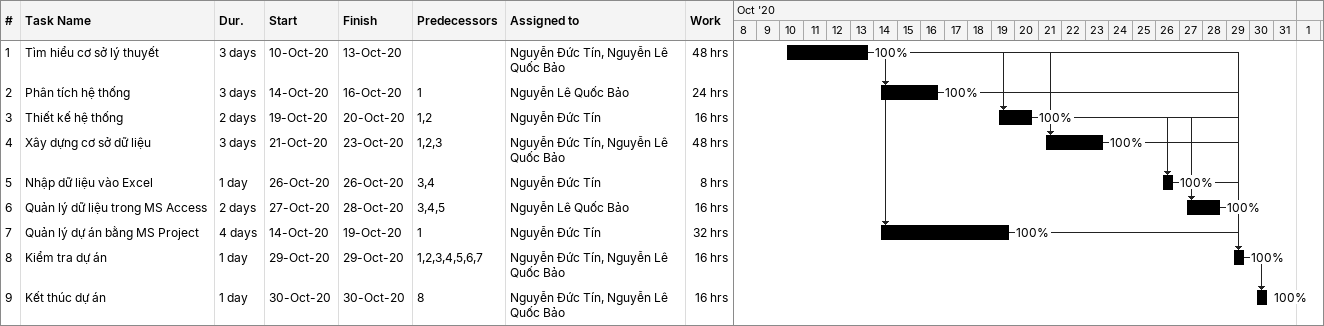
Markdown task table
| ID | Task | Duration | Start | Finish | Predecessors | Resources | % complete | Work (h) |
|---|---|---|---|---|---|---|---|---|
| 1 | Tìm hiểu cơ sở lý thuyết | 3d | 2020-10-10 | 2020-10-13 |  | Nguyễn Đức Tín, Nguyễn Lê Quốc Bảo | 100 | 48 |
| 2 | Phân tích hệ thống | 3d | 2020-10-14 | 2020-10-16 | 1 | Nguyễn Lê Quốc Bảo | 100 | 24 |
| 3 | Thiết kế hệ thống | 2d | 2020-10-19 | 2020-10-20 | 1, 2 | Nguyễn Đức Tín | 100 | 16 |
| 4 | Xây dựng cơ sở dữ liệu | 3d | 2020-10-21 | 2020-10-23 | 1, 2, 3 | Nguyễn Đức Tín, Nguyễn Lê Quốc Bảo | 100 | 48 |
| 5 | Nhập dữ liệu vào Excel | 1d | 2020-10-26 | 2020-10-26 | 3, 4 | Nguyễn Đức Tín | 100 | 8 |
| 6 | Quản lý dữ liệu trong MS Access | 2d | 2020-10-27 | 2020-10-28 | 3, 4, 5 | Nguyễn Lê Quốc Bảo | 100 | 16 |
| 7 | Quản lý dự án bằng MS Project | 4d | 2020-10-14 | 2020-10-19 | 1 | Nguyễn Đức Tín | 100 | 32 |
| 8 | Kiểm tra dự án | 1d | 2020-10-29 | 2020-10-29 | 1, 2, 3, 4, 5, 6, 7 | Nguyễn Đức Tín, Nguyễn Lê Quốc Bảo | 100 | 16 |
| 9 | Kết thúc dự án | 1d | 2020-10-30 | 2020-10-30 | 8 | Nguyễn Đức Tín, Nguyễn Lê Quốc Bảo | 100 | 16 |
